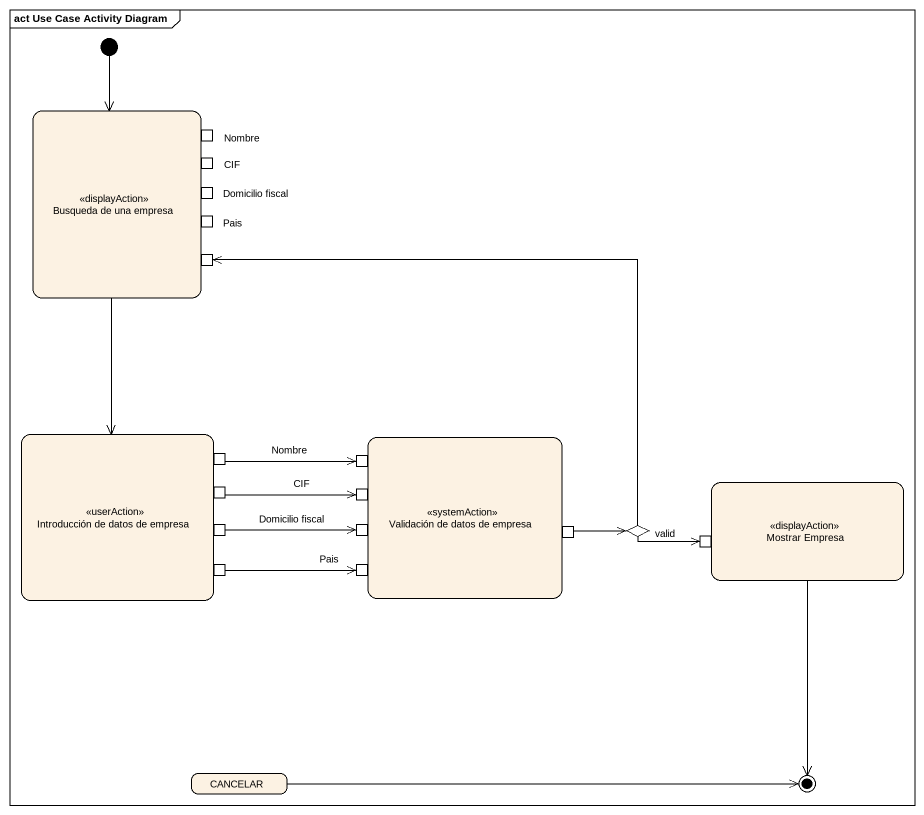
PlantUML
@startuml
mainframe act Use Case Activity Diagram
hide empty description
state "Busqueda de una empresa" as Busqueda_de_una_empresa <<displayAction>> {
  state Nombre <<inputPin>>
  state CIF <<inputPin>>
  state "Domicilio fiscal" as Domicilio_fiscal <<inputPin>>
  state Pais <<inputPin>>
  state pin1 <<inputPin>>
}
state "Introducción de datos de empresa" as Introducción_de_datos_de <<userAction>> {
  state pin2 <<outputPin>>
  state pin3 <<outputPin>>
  state pin4 <<outputPin>>
  state pin6 <<outputPin>>
}
state "Validación de datos de empresa" as Validación_de_datos_de <<systemAction>> {
  state "Nombre" as Nombre_2 <<inputPin>>
  state "CIF" as CIF_2 <<inputPin>>
  state "Domicilio fiscal" as Domicilio_fiscal_2 <<inputPin>>
  state pin5 <<outputPin>>
  state "Pais" as Pais_2 <<inputPin>>
}
state "Mostrar Empresa" as Mostrar_Empresa <<displayAction>> {
  state pin7 <<inputPin>>
}
state choice1 <<choice>>
state CANCELAR
[*] --> Busqueda_de_una_empresa
Busqueda_de_una_empresa --> Introducción_de_datos_de
pin2 -right-> Nombre_2
pin3 -right-> CIF_2
pin4 -right-> Domicilio_fiscal_2
pin5 -right-> choice1
choice1 -up-> pin1
choice1 -right-> pin7 : valid
pin6 -right-> Pais_2
Mostrar_Empresa --> [*]
CANCELAR -right-> [*]
@enduml
